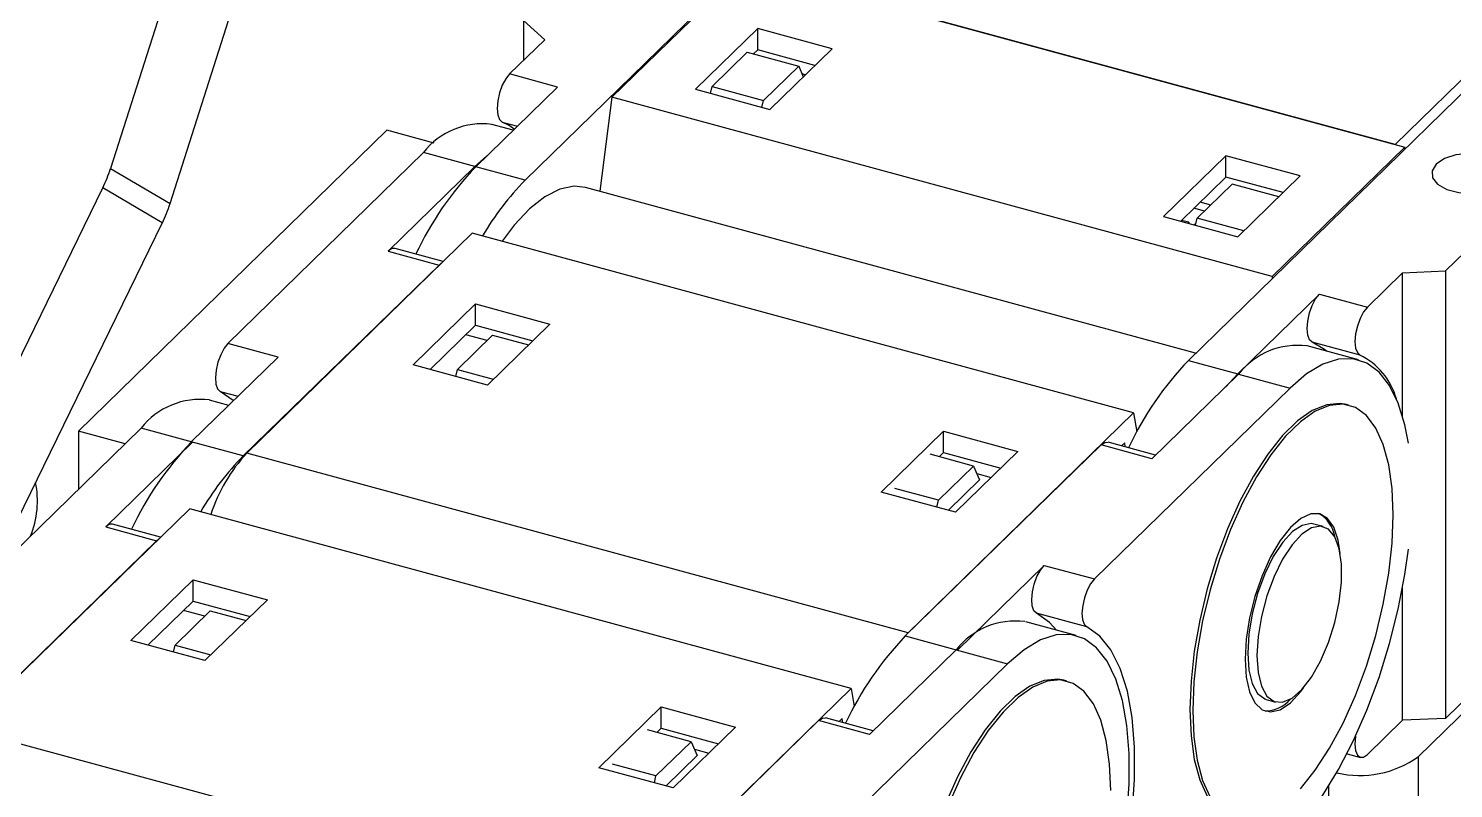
# Model space of a CAD drawing. Header units: millimetres. Extents: x 0 to 3353, y 0 to 2591.
# Drawn here: x 2593.3 to 2701.1, y 1692.8 to 1750.3 of the extents above; entities that cross this region are included whole.
import ezdxf

# ---------------------------------------------------------------- set-up
doc = ezdxf.new("R2010")
doc.units = ezdxf.units.MM
doc.header["$LTSCALE"] = 12

msp = doc.modelspace()

# ---------------------------------------------------------------- linework, layer by layer
at = {"color": 7, "linetype": 'Continuous', "lineweight": 25}
for p, q in [((2641.68, 1871.82), (2599.47, 1739.68)), ((2603.98, 1737.02), (2646.19, 1869.15)), ((2658.74, 1766.01), (2630.85, 1738.79)), ((2647.46, 1754.86), (2637.42, 1745.07)), ((2647.46, 1754.86), (2697.43, 1741.28)), ((2696.68, 1741.49), (2648.06, 1754.7)), ((2696.68, 1741.49), (2708.07, 1752.6)), ((2708.92, 1752.37), (2681.04, 1725.15)), ((2632.33, 1749.42), (2630.72, 1750.88)), ((2630.72, 1750.88), (2630.72, 1747.85)), ((2632.33, 1749.42), (2629.67, 1746.83)), ((2648.46, 1750.27), (2643.75, 1745.67)), ((2654.08, 1748.74), (2648.46, 1750.27)), ((2648.46, 1748.66), (2648.46, 1750.27)), ((2718.72, 1749.71), (2700.5, 1731.92)), ((2644.99, 1745.88), (2647.65, 1748.48)), ((2647.65, 1748.48), (2651.55, 1747.42)), ((2648.46, 1748.66), (2648.14, 1748.34)), ((2652.78, 1747.48), (2648.46, 1748.66)), ((2649.36, 1744.14), (2654.08, 1748.74)), ((2648.89, 1744.82), (2651.55, 1747.42)), ((2651.55, 1747.42), (2651.89, 1746.61)), ((2633.3, 1745.84), (2629.67, 1746.83)), ((2652.06, 1746.77), (2651.79, 1746.84)), ((2627.11, 1739.81), (2633.3, 1745.84)), ((2637.42, 1745.07), (2636.49, 1737.95)), ((2687.39, 1731.49), (2637.42, 1745.07)), ((2643.75, 1745.67), (2649.36, 1744.14)), ((2644.87, 1745.36), (2644.99, 1745.88)), ((2644.99, 1745.88), (2648.89, 1744.82)), ((2648.76, 1744.3), (2648.89, 1744.82)), ((2629.95, 1742.57), (2628.34, 1743.01)), ((2620.37, 1742.58), (2597.04, 1719.8)), ((2623.96, 1741.6), (2620.37, 1742.58)), ((2623.16, 1740.88), (2608.35, 1726.43)), ((2627.05, 1739.82), (2623.16, 1740.88)), ((2627.96, 1740.63), (2627.05, 1739.82)), ((2683.88, 1740.64), (2679.17, 1736.04)), ((2689.5, 1739.11), (2683.88, 1740.64)), ((2683.88, 1739.03), (2683.88, 1740.64)), ((2697.43, 1741.28), (2687.39, 1731.49)), ((2697.43, 1741.15), (2697.43, 1741.28)), ((2599.47, 1739.68), (2603.98, 1737.02)), ((2627.05, 1739.82), (2620.48, 1733.42)), ((2630.85, 1738.79), (2627.11, 1739.81)), ((2683.88, 1739.03), (2680.46, 1735.69)), ((2681.7, 1735.91), (2684.36, 1738.5)), ((2688.21, 1737.85), (2683.88, 1739.03)), ((2687.89, 1737.54), (2684.36, 1738.5)), ((2684.78, 1734.51), (2689.5, 1739.11)), ((2580.75, 1701.12), (2598.88, 1738.22)), ((2603.39, 1735.56), (2598.88, 1738.22)), ((2681.59, 1725.69), (2635.42, 1738.24)), ((2682.25, 1736.45), (2681.46, 1736.66)), ((2682.73, 1736.91), (2681.94, 1737.13)), ((2603.39, 1735.56), (2590.34, 1708.86)), ((2679.17, 1736.04), (2684.78, 1734.51)), ((2681.08, 1735.6), (2680.52, 1735.75)), ((2681.01, 1735.54), (2681.08, 1735.6)), ((2681.08, 1735.6), (2681.08, 1735.52)), ((2681.61, 1735.53), (2681.48, 1735.41)), ((2681.58, 1735.39), (2681.7, 1735.91)), ((2685.23, 1734.95), (2681.7, 1735.91)), ((2609.78, 1718.14), (2626.84, 1734.79)), ((2676.9, 1721.19), (2626.84, 1734.79)), ((2620.48, 1733.42), (2624.33, 1732.37)), ((2624.64, 1732.64), (2621.01, 1733.63)), ((2624.33, 1732.37), (2609.52, 1717.92)), ((2624.33, 1732.37), (2624.49, 1732.51)), ((2687.39, 1731.49), (2687.37, 1731.34)), ((2697.25, 1731.78), (2694.59, 1729.19)), ((2697.25, 1731.78), (2700.5, 1731.92)), ((2697.25, 1720.93), (2697.25, 1731.78)), ((2700.5, 1731.92), (2700.5, 1698.06)), ((2684.78, 1724.14), (2690.96, 1730.17)), ((2690.96, 1730.17), (2694.59, 1729.19)), ((2622.38, 1724.82), (2627.1, 1729.42)), ((2627.1, 1729.42), (2632.71, 1727.89)), ((2627.1, 1727.81), (2627.1, 1729.42)), ((2623.67, 1724.47), (2627.1, 1727.81)), ((2627.1, 1727.81), (2631.42, 1726.63)), ((2632.71, 1727.89), (2628, 1723.29)), ((2625.73, 1724.46), (2628.39, 1727.05)), ((2627.98, 1726.66), (2626.37, 1727.09)), ((2628.39, 1727.05), (2631.1, 1726.32)), ((2612.15, 1725.4), (2608.35, 1726.43)), ((2693.92, 1725.19), (2690.02, 1726.25)), ((2694.03, 1725.55), (2690.4, 1726.54)), ((2605.58, 1718.99), (2612.15, 1725.4)), ((2628, 1723.29), (2622.38, 1724.82)), ((2625.61, 1723.94), (2625.73, 1724.46)), ((2625.73, 1724.46), (2628.44, 1723.72)), ((2681.04, 1725.15), (2684.78, 1724.14)), ((2684.84, 1724.12), (2678.28, 1717.71)), ((2683.87, 1723.16), (2684.78, 1724.14)), ((2684.84, 1724.12), (2688.74, 1723.06)), ((2688.74, 1723.06), (2673.93, 1708.61)), ((2608.42, 1721.75), (2606.96, 1722.15)), ((2659.84, 1704.54), (2676.9, 1721.19)), ((2676.9, 1721.19), (2677.13, 1719.74)), ((2693.22, 1721.75), (2693, 1721.81)), ((2601.78, 1720.02), (2586.97, 1705.57)), ((2600.57, 1718.84), (2597.04, 1719.8)), ((2597.04, 1719.8), (2597.04, 1715.39)), ((2605.67, 1718.96), (2601.78, 1720.02)), ((2657.8, 1715.19), (2662.52, 1719.79)), ((2662.52, 1719.79), (2668.13, 1718.26)), ((2662.52, 1718.18), (2662.52, 1719.79)), ((2605.67, 1718.96), (2599.11, 1712.55)), ((2609.52, 1717.92), (2605.58, 1718.99)), ((2659.84, 1704.54), (2609.78, 1718.14)), ((2674.43, 1718.75), (2659.62, 1704.3)), ((2664.79, 1717.16), (2661.49, 1718.06)), ((2662.2, 1717.87), (2662.52, 1718.18)), ((2662.52, 1718.18), (2666.84, 1717)), ((2668.13, 1718.26), (2663.42, 1713.66)), ((2678.28, 1717.71), (2674.43, 1718.75)), ((2678.56, 1717.99), (2674.96, 1718.97)), ((2676.22, 1718.91), (2675.99, 1718.69)), ((2676.26, 1718.61), (2676.22, 1718.91)), ((2662.13, 1714.57), (2664.79, 1717.16)), ((2664.79, 1717.16), (2665.24, 1716.11)), ((2665.24, 1716.11), (2662.88, 1713.81)), ((2665.03, 1716.59), (2666.11, 1716.29)), ((2700.5, 1698.06), (2718.72, 1715.85)), ((2663.42, 1713.66), (2657.8, 1715.19)), ((2662.13, 1714.57), (2658.83, 1715.46)), ((2588.41, 1697.28), (2605.46, 1713.93)), ((2655.52, 1700.33), (2605.46, 1713.93)), ((2662, 1714.05), (2662.13, 1714.57)), ((2599.11, 1712.55), (2602.95, 1711.51)), ((2603.26, 1711.78), (2599.63, 1712.77)), ((2691.25, 1712.57), (2690.54, 1712.76)), ((2717.1, 1713.38), (2698.43, 1695.16)), ((2602.95, 1711.51), (2588.15, 1697.05)), ((2602.95, 1711.51), (2603.12, 1711.64)), ((2663.56, 1703.23), (2670.12, 1709.64)), ((2670.12, 1709.64), (2673.93, 1708.61)), ((2601.01, 1703.95), (2605.72, 1708.55)), ((2605.72, 1708.55), (2611.34, 1707.03)), ((2605.72, 1706.94), (2605.72, 1708.55)), ((2697.25, 1697.92), (2697.25, 1707.95)), ((2602.3, 1703.6), (2605.72, 1706.94)), ((2604.36, 1703.6), (2607.02, 1706.19)), ((2606.61, 1705.79), (2604.99, 1706.23)), ((2605.72, 1706.94), (2610.05, 1705.77)), ((2611.34, 1707.03), (2606.62, 1702.43)), ((2607.02, 1706.19), (2609.73, 1705.46)), ((2672.54, 1704.33), (2668.74, 1705.36)), ((2673.35, 1704.98), (2669.54, 1706.02)), ((2606.62, 1702.43), (2601.01, 1703.95)), ((2659.48, 1704.16), (2659.84, 1704.54)), ((2659.62, 1704.3), (2663.56, 1703.23)), ((2604.24, 1703.08), (2604.36, 1703.6)), ((2604.36, 1703.6), (2607.07, 1702.86)), ((2663.47, 1703.25), (2656.9, 1696.85)), ((2663.47, 1703.25), (2667.36, 1702.2)), ((2667.36, 1702.2), (2652.55, 1687.74)), ((2671.84, 1700.89), (2671.62, 1700.95)), ((2638.46, 1683.68), (2655.52, 1700.33)), ((2655.52, 1700.33), (2655.75, 1698.95)), ((2636.43, 1694.33), (2641.14, 1698.93)), ((2641.14, 1698.93), (2646.76, 1697.4)), ((2641.14, 1697.32), (2641.14, 1698.93)), ((2686.93, 1699.5), (2687.64, 1699.3)), ((2653.06, 1697.89), (2638.25, 1683.44)), ((2656.9, 1696.85), (2653.06, 1697.89)), ((2657.19, 1697.13), (2653.58, 1698.11)), ((2654.84, 1698.05), (2654.61, 1697.83)), ((2654.89, 1697.75), (2654.84, 1698.05)), ((2694.59, 1695.33), (2697.25, 1697.92)), ((2700.5, 1698.06), (2697.25, 1697.92)), ((2638.46, 1683.68), (2588.41, 1697.28)), ((2643.41, 1696.3), (2640.12, 1697.2)), ((2640.82, 1697), (2641.14, 1697.32)), ((2641.14, 1697.32), (2645.47, 1696.14)), ((2646.76, 1697.4), (2642.05, 1692.8)), ((2640.75, 1693.71), (2643.41, 1696.3)), ((2643.41, 1696.3), (2643.87, 1695.25)), ((2643.66, 1695.72), (2644.74, 1695.43)), ((2693.05, 1695.39), (2694.06, 1695.11)), ((2642.05, 1692.8), (2636.43, 1694.33)), ((2640.75, 1693.71), (2637.46, 1694.6)), ((2643.87, 1695.25), (2641.51, 1692.95)), ((2698.43, 1695.16), (2698.43, 1684.27)), ((2640.63, 1693.19), (2640.75, 1693.71))]:
    msp.add_line(p, q, dxfattribs=at)
at = {"color": 8, "linetype": 'Continuous', "lineweight": 25}
for p, q in [((2629.11, 1743.19), (2630.26, 1742.88)), ((2607.77, 1722.81), (2609.12, 1722.44)), ((2691.67, 1683.2), (2691.67, 1692.95))]:
    msp.add_line(p, q, dxfattribs=at)
at = {"color": 7, "linetype": 'Continuous', "lineweight": 25, "flags": 128}
for points in [[(2629.67, 1746.83), (2629.38, 1746.46), (2629.12, 1745.97), (2628.92, 1745.39), (2628.79, 1744.79), (2628.74, 1744.22), (2628.78, 1743.73), (2628.91, 1743.38), (2629.11, 1743.19)], [(2630.03, 1742.65), (2629.65, 1742.93), (2629.11, 1743.19)], [(2705.01, 1738.58), (2705.32, 1739.08), (2705.28, 1739.61), (2704.89, 1740.1), (2704.21, 1740.49), (2703.3, 1740.74), (2702.29, 1740.81), (2701.28, 1740.7), (2700.42, 1740.42), (2699.79, 1740), (2699.48, 1739.5), (2699.51, 1738.97), (2699.9, 1738.48), (2700.59, 1738.09), (2701.5, 1737.85), (2702.51, 1737.77), (2703.51, 1737.88), (2704.38, 1738.17), (2705.01, 1738.58)], [(2635.42, 1738.24), (2634.56, 1738.33), (2633.48, 1738.11), (2632.35, 1737.53), (2631.18, 1736.62), (2630.01, 1735.38), (2629.1, 1734.18)], [(2621.01, 1733.63), (2620.76, 1733.61), (2620.48, 1733.42)], [(2690.4, 1726.54), (2690.2, 1726.72), (2690.07, 1727.07), (2690.03, 1727.56), (2690.08, 1728.13), (2690.21, 1728.74), (2690.42, 1729.31), (2690.67, 1729.81), (2690.96, 1730.17)], [(2694.59, 1729.19), (2694.3, 1728.82), (2694.04, 1728.33), (2693.84, 1727.75), (2693.7, 1727.15), (2693.65, 1726.57), (2693.7, 1726.09), (2693.83, 1725.74), (2694.03, 1725.55)], [(2608.35, 1726.43), (2608.06, 1726.07), (2607.81, 1725.58), (2607.6, 1725.02), (2607.47, 1724.42), (2607.41, 1723.85), (2607.45, 1723.36), (2607.57, 1723), (2607.77, 1722.81)], [(2691.5, 1725.85), (2691.35, 1725.97), (2690.4, 1726.54)], [(2697.69, 1718.88), (2697.42, 1720.28), (2696.92, 1721.91), (2696.27, 1723.24), (2695.47, 1724.26), (2694.55, 1724.94), (2693.52, 1725.27), (2692.41, 1725.24), (2691.22, 1724.86), (2689.99, 1724.13), (2688.74, 1723.06)], [(2608.77, 1722.1), (2608.75, 1722.12), (2607.77, 1722.81)], [(2693, 1721.81), (2692.53, 1721.89), (2691.51, 1721.8), (2690.42, 1721.36), (2689.3, 1720.57), (2688.17, 1719.47), (2687.05, 1718.06), (2685.96, 1716.39), (2684.94, 1714.49), (2684.01, 1712.41), (2683.18, 1710.18), (2682.47, 1707.86), (2681.9, 1705.5), (2681.49, 1703.16), (2681.24, 1700.89), (2681.15, 1698.73)], [(2689.52, 1692.73), (2690.64, 1694.14), (2691.73, 1695.81), (2692.75, 1697.71), (2693.68, 1699.8), (2694.52, 1702.02), (2695.22, 1704.34), (2695.79, 1706.7), (2696.2, 1709.04), (2696.46, 1711.31), (2696.54, 1713.47), (2696.46, 1715.47), (2696.2, 1717.25), (2695.79, 1718.78), (2695.22, 1720.03), (2694.52, 1720.97), (2693.68, 1721.58), (2692.75, 1721.83), (2691.73, 1721.74), (2690.64, 1721.3), (2689.52, 1720.51), (2688.39, 1719.41), (2687.27, 1718), (2686.19, 1716.33), (2685.16, 1714.43), (2684.23, 1712.35), (2683.4, 1710.12), (2682.69, 1707.8), (2682.12, 1705.44), (2681.71, 1703.1), (2681.46, 1700.83), (2681.37, 1698.67)], [(2674.43, 1718.75), (2674.71, 1718.95), (2674.96, 1718.97)], [(2599.63, 1712.77), (2599.39, 1712.75), (2599.11, 1712.55)], [(2692.53, 1710.53), (2692.38, 1711.54), (2692.06, 1712.52), (2691.58, 1713.2), (2690.99, 1713.55), (2690.3, 1713.55), (2689.54, 1713.2), (2688.76, 1712.51), (2687.99, 1711.53), (2687.26, 1710.29), (2686.62, 1708.85), (2686.08, 1707.28), (2685.67, 1705.66), (2685.42, 1704.05), (2685.34, 1702.54)], [(2690.54, 1712.76), (2690.34, 1712.8), (2689.66, 1712.67), (2688.92, 1712.2), (2688.18, 1711.39), (2687.46, 1710.3), (2686.82, 1708.99), (2686.28, 1707.52), (2685.87, 1705.98), (2685.61, 1704.44), (2685.53, 1703)], [(2686.23, 1702.81), (2686.32, 1701.53), (2686.58, 1700.49), (2686.99, 1699.75), (2687.53, 1699.34), (2688.17, 1699.29), (2688.89, 1699.59), (2689.63, 1700.24), (2690.36, 1701.19), (2691.05, 1702.4), (2691.64, 1703.8), (2692.12, 1705.32), (2692.46, 1706.87), (2692.63, 1708.36), (2692.63, 1709.73), (2692.46, 1710.9), (2692.12, 1711.79), (2691.64, 1712.37), (2691.05, 1712.61), (2690.36, 1712.48), (2689.63, 1712), (2688.89, 1711.2), (2688.17, 1710.11), (2687.53, 1708.79), (2686.99, 1707.33), (2686.58, 1705.78), (2686.32, 1704.25), (2686.23, 1702.81)], [(2688.74, 1689.2), (2689.99, 1690.58), (2691.22, 1692.26), (2692.41, 1694.19), (2693.52, 1696.34), (2694.55, 1698.68), (2695.47, 1701.15), (2696.27, 1703.72), (2696.92, 1706.33), (2697.42, 1708.94), (2697.69, 1710.86)], [(2669.54, 1706.02), (2669.35, 1706.21), (2669.23, 1706.57), (2669.19, 1707.06), (2669.24, 1707.63), (2669.38, 1708.23), (2669.58, 1708.79), (2669.84, 1709.28), (2670.12, 1709.64)], [(2673.93, 1708.61), (2673.64, 1708.25), (2673.39, 1707.76), (2673.18, 1707.19), (2673.05, 1706.6), (2672.99, 1706.03), (2673.03, 1705.54), (2673.15, 1705.18), (2673.35, 1704.98)], [(2671.07, 1704.73), (2670.53, 1705.33), (2669.54, 1706.02)], [(2667.36, 1668.34), (2668.62, 1669.72), (2669.85, 1671.39), (2671.03, 1673.32), (2672.15, 1675.48), (2673.18, 1677.81), (2674.1, 1680.29), (2674.89, 1682.86), (2675.54, 1685.47), (2676.05, 1688.08), (2676.39, 1690.63), (2676.56, 1693.09), (2676.56, 1695.4), (2676.39, 1697.52), (2676.05, 1699.41), (2675.54, 1701.04), (2674.89, 1702.38), (2674.1, 1703.4), (2673.18, 1704.08), (2672.15, 1704.41), (2671.03, 1704.38), (2669.85, 1704), (2668.62, 1703.26), (2667.36, 1702.2)], [(2673.35, 1677.24), (2674.33, 1679.85), (2675.18, 1682.57), (2675.89, 1685.34), (2676.43, 1688.11), (2676.79, 1690.82), (2676.97, 1693.43), (2676.97, 1695.88), (2676.79, 1698.12), (2676.43, 1700.12), (2675.89, 1701.84), (2675.18, 1703.24), (2674.33, 1704.29), (2673.35, 1704.98)], [(2685.53, 1703), (2685.61, 1701.72), (2685.87, 1700.69), (2686.28, 1699.94), (2686.82, 1699.53), (2686.93, 1699.5)], [(2685.34, 1702.54), (2685.42, 1701.19), (2685.67, 1700.08), (2686.08, 1699.24), (2686.62, 1698.72), (2687.26, 1698.55), (2687.99, 1698.72), (2688.76, 1699.25), (2689.54, 1700.09), (2689.78, 1700.41)], [(2671.62, 1700.95), (2671.15, 1701.03), (2670.13, 1700.94), (2669.05, 1700.49), (2667.93, 1699.71), (2666.79, 1698.6), (2665.67, 1697.2), (2664.59, 1695.53), (2663.57, 1693.63), (2662.63, 1691.54), (2661.8, 1689.32), (2661.09, 1687), (2660.53, 1684.64), (2660.11, 1682.3), (2659.86, 1680.02), (2659.78, 1677.87)], [(2675.17, 1692.61), (2675.08, 1694.6), (2674.83, 1696.39), (2674.41, 1697.92), (2673.85, 1699.17), (2673.14, 1700.11), (2672.31, 1700.71), (2671.37, 1700.97), (2670.35, 1700.88), (2669.27, 1700.43), (2668.15, 1699.65), (2667.02, 1698.54), (2665.89, 1697.14), (2664.81, 1695.47), (2663.79, 1693.57), (2662.85, 1691.48)], [(2681.15, 1698.73), (2681.24, 1696.74), (2681.49, 1694.95), (2681.9, 1693.42), (2682.47, 1692.17), (2683.18, 1691.23), (2684.01, 1690.63), (2684.47, 1690.45)], [(2681.37, 1698.67), (2681.46, 1696.67), (2681.71, 1694.89), (2682.12, 1693.36), (2682.69, 1692.11)], [(2653.06, 1697.89), (2653.34, 1698.09), (2653.58, 1698.11)], [(2693.7, 1696.72), (2693.7, 1696.69), (2693.65, 1696.12), (2693.7, 1695.64), (2693.84, 1695.29), (2694.04, 1695.12), (2694.3, 1695.13), (2694.59, 1695.33)]]:
    msp.add_lwpolyline(points, dxfattribs=at)
at = {"color": 7, "linetype": 'Continuous', "lineweight": 25}
for centre, radius, start, end in [((2627.62, 1737.38), 5.68, 82.7989, 141.9005), ((2589.09, 1743), 10.9, 333.9506, 342.2716), ((2645.14, 1722.59), 24.93, 136.32, 154.8029), ((2646.24, 1723.68), 21.57, 135.5271, 149.6572), ((2593.6, 1740.34), 10.9, 333.9506, 342.2716), ((2689.31, 1720.61), 5.68, 82.7989, 141.9005), ((2691.64, 1720.77), 5.35, 15.9404, 63.4924), ((2699.07, 1707.93), 24.93, 136.32, 154.8029), ((2606.25, 1716.52), 5.68, 82.7989, 141.9005), ((2623.62, 1701.77), 24.93, 136.32, 154.8029), ((2619.09, 1709.56), 12.66, 137.3462, 161.9085), ((2624.91, 1702.81), 21.57, 135.5271, 149.6572), ((2586.98, 1714.51), 6.96, 337.568, 11.7005), ((2689.75, 1711.47), 2.39, 8.3985, 61.7386), ((2667.94, 1699.75), 5.68, 82.7989, 141.9005), ((2677.65, 1687.08), 24.93, 136.32, 154.8029), ((2686.89, 1701.05), 2.42, 268.2314, 320.8134), ((2694.01, 1701.35), 7.61, 256.7859, 305.5033)]:
    msp.add_arc(centre, radius, start, end, dxfattribs=at)

doc.saveas('drawing.dxf')
